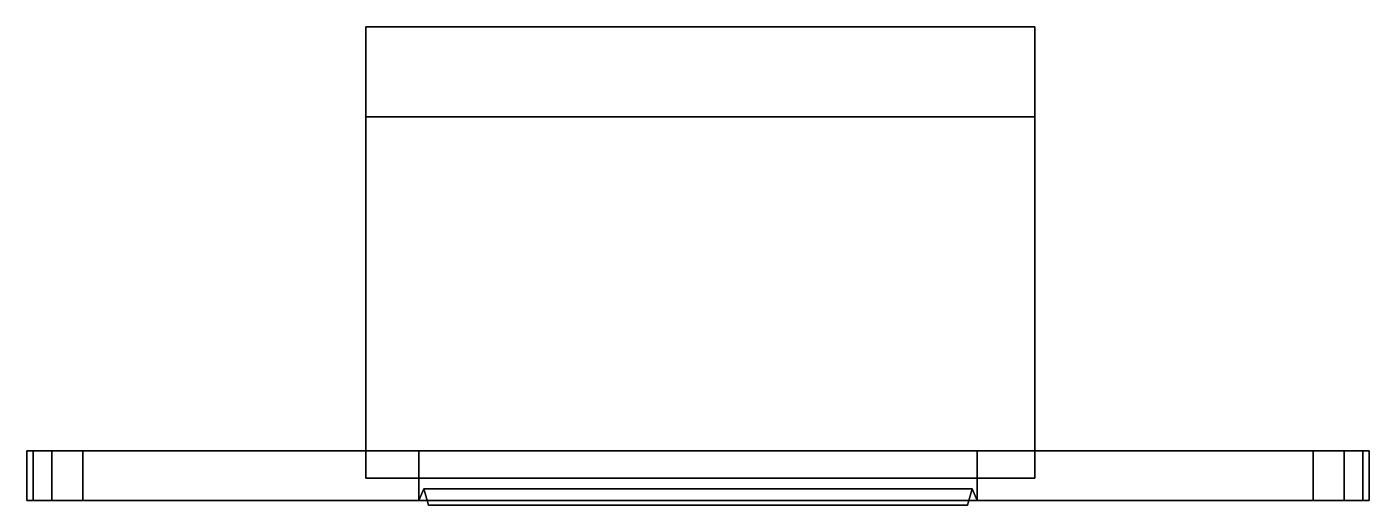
# Model space of a CAD drawing. Extents: x 0 to 48, y -2 to 15.2.
import ezdxf

# ---------------------------------------------------------------- set-up
doc = ezdxf.new("R2010")
doc.units = 0
doc.layers.add('METAL', color=40, linetype='CONTINUOUS')

msp = doc.modelspace()

# ---------------------------------------------------------------- meshes
at = {"layer": 'METAL'}
mesh = msp.add_polyface(dxfattribs=at)
corners = [(12.143, -0.981, 273.887), (12.143, -0.981, 273.887), (12.143, -0.981, 273.887), (12.143, 15.177, 273.887), (12.143, 15.177, 273.887), (12.143, 15.177, 273.887), (36.075, -0.981, 273.887), (36.075, -0.981, 273.887), (36.075, -0.981, 273.887), (36.075, 15.177, 273.887), (36.075, 15.177, 273.887), (36.075, 15.177, 273.887), (12.143, -0.981, 258.031), (12.143, -0.981, 258.031), (12.143, 15.177, 258.031), (12.143, 15.177, 258.031), (36.075, -0.981, 258.031), (36.075, -0.981, 258.031), (36.075, 15.177, 258.031), (36.075, 15.177, 258.031), (12.143, -0.981, 254.184), (12.143, -0.981, 254.184), (12.143, 11.948, 254.184), (12.143, 11.948, 254.184), (36.075, -0.981, 254.184), (36.075, -0.981, 254.184), (36.075, 11.948, 254.184), (36.075, 11.948, 254.184), (12.143, -0.981, 23.834), (12.143, -0.981, 23.834), (12.143, 11.948, 23.834), (12.143, 11.948, 23.834), (36.075, -0.981, 23.834), (36.075, -0.981, 23.834), (36.075, 11.948, 23.834), (36.075, 11.948, 23.834), (12.143, -0.981, 19.987), (12.143, -0.981, 19.987), (12.143, 15.177, 19.987), (12.143, 15.177, 19.987), (36.075, -0.981, 19.987), (36.075, -0.981, 19.987), (36.075, 15.177, 19.987), (36.075, 15.177, 19.987), (12.143, -0.981, 4.131), (12.143, -0.981, 4.131), (12.143, -0.981, 4.131), (12.143, 15.177, 4.131), (12.143, 15.177, 4.131), (12.143, 15.177, 4.131), (36.075, -0.981, 4.131), (36.075, -0.981, 4.131), (36.075, -0.981, 4.131), (36.075, 15.177, 4.131), (36.075, 15.177, 4.131), (36.075, 15.177, 4.131)]
mesh.append_faces([[corners[k] for k in face] for face in [(24, 21, 29, 32), (23, 27, 34, 30), (26, 25, 33, 35), (6, 9, 3, 0), (31, 28, 20, 22), (46, 49, 55, 52), (16, 13, 21, 24), (37, 40, 32, 29), (15, 19, 27, 23), (42, 38, 30, 34), (18, 17, 25, 26), (41, 43, 35, 33), (39, 36, 28, 31), (12, 14, 22, 20), (7, 2, 13, 16), (45, 50, 40, 37), (5, 10, 19, 15), (53, 48, 38, 42), (11, 8, 17, 18), (51, 54, 43, 41), (47, 44, 36, 39), (1, 4, 14, 12)]])
mesh = msp.add_polyface(dxfattribs=at)
corners = [(2.013, -1.785, 277.904), (2.013, -1.785, 277.904), (2.013, -1.785, 277.904), (2.013, 0, 277.904), (2.013, 0, 277.904), (2.013, 0, 277.904), (14.042, -1.785, 277.904), (14.042, -1.785, 277.904), (14.042, 0, 277.904), (14.042, 0, 277.904), (34.008, -1.785, 277.904), (34.008, -1.785, 277.904), (34.008, 0, 277.904), (34.008, 0, 277.904), (46.038, -1.785, 277.904), (46.038, -1.785, 277.904), (46.038, -1.785, 277.904), (46.038, 0, 277.904), (46.038, 0, 277.904), (46.038, 0, 277.904), (0.902, -1.785, 277.682), (0.902, -1.785, 277.682), (0.902, -1.785, 277.682), (0.902, 0, 277.682), (0.902, 0, 277.682), (0.902, 0, 277.682), (47.149, -1.785, 277.682), (47.149, -1.785, 277.682), (47.149, -1.785, 277.682), (47.149, 0, 277.682), (47.149, 0, 277.682), (47.149, 0, 277.682), (0.235, -1.785, 277.015), (0.235, -1.785, 277.015), (0.235, -1.785, 277.015), (0.235, 0, 277.015), (0.235, 0, 277.015), (0.235, 0, 277.015), (47.816, -1.785, 277.015), (47.816, -1.785, 277.015), (47.816, -1.785, 277.015), (47.816, 0, 277.015), (47.816, 0, 277.015), (47.816, 0, 277.015), (0.013, -1.785, 275.904), (0.013, -1.785, 275.904), (0.013, -1.785, 275.904), (0.013, 0, 275.904), (0.013, 0, 275.904), (0.013, 0, 275.904), (48.038, -1.785, 275.904), (48.038, -1.785, 275.904), (48.038, -1.785, 275.904), (48.038, 0, 275.904), (48.038, 0, 275.904), (48.038, 0, 275.904), (0.013, 0, 261.034), (0.013, 0, 261.034), (0.235, 0, 261.034), (0.902, 0, 261.034), (2.013, 0, 261.034), (14.042, 0, 261.034), (34.008, 0, 261.034), (46.038, 0, 261.034), (47.149, 0, 261.034), (47.816, 0, 261.034), (48.038, 0, 261.034), (48.038, 0, 261.034), (0.013, -1.785, 261.034), (0.013, -1.785, 261.034), (0.235, -1.785, 261.034), (0.902, -1.785, 261.034), (2.013, -1.785, 261.034), (14.042, -1.785, 261.034), (14.042, -1.785, 261.034), (14.042, -1.785, 261.034), (34.008, -1.785, 261.034), (34.008, -1.785, 261.034), (34.008, -1.785, 261.034), (46.038, -1.785, 261.034), (47.149, -1.785, 261.034), (47.816, -1.785, 261.034), (48.038, -1.785, 261.034), (48.038, -1.785, 261.034), (14.212, -1.363, 260.864), (14.212, -1.363, 260.864), (14.212, -1.363, 260.864), (14.212, -1.363, 260.864), (33.839, -1.363, 260.864), (33.839, -1.363, 260.864), (33.839, -1.363, 260.864), (33.839, -1.363, 260.864), (14.382, -1.951, 260.694), (14.382, -1.951, 260.694), (14.382, -1.951, 260.694), (33.669, -1.951, 260.694), (33.669, -1.951, 260.694), (33.669, -1.951, 260.694), (14.382, -1.951, 17.21), (14.382, -1.951, 17.21), (14.382, -1.951, 17.21), (33.669, -1.951, 17.21), (33.669, -1.951, 17.21), (33.669, -1.951, 17.21), (14.212, -1.363, 17.04), (14.212, -1.363, 17.04), (14.212, -1.363, 17.04), (14.212, -1.363, 17.04), (33.839, -1.363, 17.04), (33.839, -1.363, 17.04), (33.839, -1.363, 17.04), (33.839, -1.363, 17.04), (0.013, -1.785, 16.87), (0.013, -1.785, 16.87), (0.013, 0, 16.87), (0.013, 0, 16.87), (0.235, -1.785, 16.87), (0.235, 0, 16.87), (0.902, -1.785, 16.87), (0.902, 0, 16.87), (2.013, -1.785, 16.87), (2.013, 0, 16.87), (14.042, -1.785, 16.87), (14.042, -1.785, 16.87), (14.042, -1.785, 16.87), (14.042, 0, 16.87), (34.008, -1.785, 16.87), (34.008, -1.785, 16.87), (34.008, -1.785, 16.87), (34.008, 0, 16.87), (46.038, -1.785, 16.87), (46.038, 0, 16.87), (47.149, -1.785, 16.87), (47.149, 0, 16.87), (47.816, 0, 16.87), (47.816, -1.785, 16.87), (48.038, -1.785, 16.87), (48.038, -1.785, 16.87), (48.038, 0, 16.87), (48.038, 0, 16.87), (0.013, -1.785, 2), (0.013, -1.785, 2), (0.013, -1.785, 2), (0.013, 0, 2), (0.013, 0, 2), (0.013, 0, 2), (48.038, -1.785, 2), (48.038, -1.785, 2), (48.038, -1.785, 2), (48.038, 0, 2), (48.038, 0, 2), (48.038, 0, 2), (0.235, -1.785, 0.889), (0.235, -1.785, 0.889), (0.235, -1.785, 0.889), (0.235, 0, 0.889), (0.235, 0, 0.889), (0.235, 0, 0.889), (47.816, -1.785, 0.889), (47.816, -1.785, 0.889), (47.816, -1.785, 0.889), (47.816, 0, 0.889), (47.816, 0, 0.889), (47.816, 0, 0.889), (0.902, -1.785, 0.222), (0.902, -1.785, 0.222), (0.902, -1.785, 0.222), (0.902, 0, 0.222), (0.902, 0, 0.222), (0.902, 0, 0.222), (47.149, -1.785, 0.222), (47.149, -1.785, 0.222), (47.149, -1.785, 0.222), (47.149, 0, 0.222), (47.149, 0, 0.222), (47.149, 0, 0.222), (2.013, -1.785), (2.013, -1.785), (2.013, -1.785), (2.013, 0), (2.013, 0), (2.013, 0), (14.042, -1.785), (14.042, -1.785), (14.042, 0), (14.042, 0), (34.008, -1.785), (34.008, -1.785), (34.008, 0), (34.008, 0), (46.038, -1.785), (46.038, -1.785), (46.038, -1.785), (46.038, 0), (46.038, 0), (46.038, 0)]
mesh.append_faces([[corners[k] for k in face] for face in [(67, 83, 137, 139), (129, 62, 63, 131), (77, 128, 130, 79), (14, 17, 12, 10), (195, 192, 187, 189), (55, 52, 83, 67), (147, 150, 139, 137), (193, 188, 129, 131), (13, 19, 63, 62), (16, 11, 77, 79), (186, 190, 130, 128), (76, 89, 109, 127), (75, 87, 91, 78), (111, 103, 100, 107), (97, 102, 110, 90), (39, 50, 53, 42), (162, 151, 148, 159), (27, 38, 41, 30), (15, 26, 29, 18), (174, 163, 160, 171), (194, 175, 172, 191), (158, 135, 132, 170), (135, 81, 80, 132), (80, 81, 40, 28), (28, 16, 79, 80), (79, 130, 132, 80), (130, 190, 170, 132), (43, 65, 64, 31), (65, 134, 133, 64), (133, 134, 161, 173), (173, 193, 131, 133), (131, 63, 64, 133), (63, 19, 31, 64), (54, 66, 65, 43), (66, 138, 134, 65), (134, 138, 149, 161), (146, 136, 135, 158), (136, 82, 81, 135), (81, 82, 51, 40), (189, 187, 183, 185), (62, 61, 9, 13), (56, 114, 112, 68), (8, 6, 10, 12), (125, 121, 60, 61), (73, 72, 120, 123), (0, 6, 8, 3), (181, 185, 183, 178), (129, 188, 184, 125), (73, 77, 11, 7), (48, 56, 68, 45), (140, 112, 114, 143), (179, 121, 125, 184), (9, 61, 60, 5), (2, 72, 73, 7), (182, 123, 120, 176), (74, 124, 106, 86), (93, 85, 105, 98), (33, 36, 47, 44), (156, 153, 142, 145), (21, 24, 35, 32), (1, 4, 23, 20), (168, 165, 154, 157), (180, 177, 166, 169), (152, 164, 118, 116), (116, 118, 71, 70), (71, 22, 34, 70), (22, 71, 72, 2), (72, 71, 118, 120), (120, 118, 164, 176), (37, 25, 59, 58), (58, 59, 119, 117), (119, 167, 155, 117), (167, 119, 121, 179), (121, 119, 59, 60), (60, 59, 25, 5), (49, 37, 58, 57), (57, 58, 117, 115), (117, 155, 144, 115), (141, 152, 116, 113), (113, 116, 70, 69), (70, 34, 46, 69), (129, 125, 61, 62), (96, 94, 99, 101), (128, 123, 182, 186), (126, 108, 104, 122), (95, 88, 84, 92)]])

doc.saveas('drawing.dxf')
